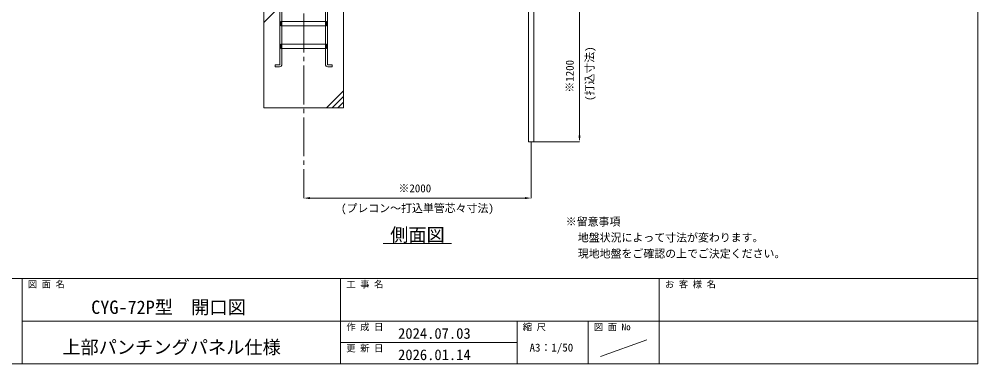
# Model space of a CAD drawing. Units: millimetres, scale not verified. Extents: x -6980 to 13145, y -14438 to 14438.
# Drawn here: x 4719 to 13145, y -14438 to -11409 of the extents above; entities that cross this region are included whole.
import ezdxf
from ezdxf.enums import TextEntityAlignment as Align

# ---------------------------------------------------------------- set-up
doc = ezdxf.new("R2010")
doc.units = ezdxf.units.MM
doc.header["$LTSCALE"] = 38
doc.linetypes.add('CHAIN2', pattern=[12, 9, -1, 1, -1])
doc.linetypes.add('DASHED1', pattern=[1.8, 1.2, -0.6])
for name, color, linetype, lineweight in [('0-9_基礎工事用PCA小', 7, 'Continuous', 18), ('0-A_図面枠', 7, 'Continuous', 18), ('0-B_寸法', 3, 'Continuous', 18), ('0-D_単管', 7, 'Continuous', 18), ('1-2_通芯', 1, 'CHAIN2', 18), ('1-7_文字', 7, 'Continuous', 18)]:
    doc.layers.add(name, color=color, linetype=linetype, lineweight=lineweight)
doc.styles.add('ＭＳ ゴシック', font='')
doc.styles.get('ＭＳ ゴシック').set_extended_font_data('MS Gothic')

msp = doc.modelspace()

# ---------------------------------------------------------------- linework, layer by layer
at = {"layer": '0-9_基礎工事用PCA小'}
for p, q in [((6869.8, -11437.5), (7019.8, -11287.5)), ((7029.32, -11467.5), (7029.32, -11629.5)), ((7410.28, -11467.5), (7410.28, -11629.5)), ((7029.32, -11667.5), (7029.32, -11804.5)), ((7410.28, -11667.5), (7410.28, -11804.5)), ((7569.8, -12037.5), (7419.8, -12187.5)), ((7569.8, -12087.5), (7469.8, -12187.5)), ((7569.8, -12137.5), (7519.8, -12187.5))]:
    msp.add_line(p, q, dxfattribs=at)
at = {"layer": '0-9_基礎工事用PCA小', "color": 4, "linetype": 'DASHED1', "lineweight": 9}
for p, q in [((7029.32, -11429.5), (7029.32, -11467.5)), ((7410.28, -11429.5), (7410.28, -11467.5)), ((7029.32, -11629.5), (7029.32, -11667.5)), ((7410.28, -11629.5), (7410.28, -11667.5))]:
    msp.add_line(p, q, dxfattribs=at)
at = {"layer": '0-9_基礎工事用PCA小'}
for points in [[(6869.8, -12187.5), (7569.8, -12187.5), (7569.8, -11287.5), (6869.8, -11287.5)], [(7019.8, -11429.5), (7419.8, -11429.5), (7419.8, -11467.5), (7019.8, -11467.5)], [(7019.8, -11629.5), (7419.8, -11629.5), (7419.8, -11667.5), (7019.8, -11667.5)]]:
    msp.add_lwpolyline(points, close=True, dxfattribs=at)
for points in [[(7010.27, -11804.45), (7010.27, -11227.5), (7029.32, -11227.5), (7029.32, -11429.5)], [(7429.33, -11804.45), (7429.33, -11227.5), (7410.28, -11227.5), (7410.28, -11429.5)], [(7006.33, -11827.5), (6969.33, -11827.5), (6969.33, -11808.45), (7006.27, -11808.45)], [(7433.27, -11827.5), (7470.27, -11827.5), (7470.27, -11808.45), (7433.32, -11808.45)]]:
    msp.add_lwpolyline(points, dxfattribs=at)
for centre, radius, start, end in [((7006.27, -11804.45), 4, 270, 0), ((7006.33, -11804.5), 23, 270, 0), ((7433.27, -11804.5), 23, 180, 270), ((7433.32, -11804.45), 4, 180, 270)]:
    msp.add_arc(centre, radius, start, end, dxfattribs=at)
at = {"layer": '0-A_図面枠'}
for p, q in [((-6980.2, -13687.5), (13144.8, -13687.5)), ((4744.8, -13687.5), (4744.8, -14437.5)), ((7544.8, -13687.5), (7544.8, -14437.5)), ((10344.8, -13687.5), (10344.8, -14437.5)), ((4744.8, -14062.5), (13144.8, -14062.5)), ((9094.8, -14062.5), (9094.8, -14437.5)), ((9719.8, -14062.5), (9719.8, -14437.5)), ((9827.78, -14374.38), (10236.82, -14225.62)), ((9094.8, -14250), (7544.8, -14250))]:
    msp.add_line(p, q, dxfattribs=at)
msp.add_lwpolyline([(-6980.2, -562.5), (13144.8, -562.5), (13144.8, -14437.5), (-6980.2, -14437.5)], close=True, dxfattribs=at)
at = {"layer": '0-B_寸法'}
for p, q in [((9644.1, -11342.5), (9644.1, -12432.5)), ((9219.8, -12488.5), (9219.8, -12981.95)), ((9220.8, -12487.5), (9645.1, -12487.5)), ((7219.8, -12781.95), (7219.8, -12981.95)), ((9164.8, -12980.95), (7274.8, -12980.95))]:
    msp.add_line(p, q, dxfattribs=at)
at = {"layer": '0-B_寸法', "color": 91}
for points in [[(9634.93, -12432.5), (9644.1, -12487.5), (9653.28, -12432.5)], [(7274.8, -12971.8), (7219.8, -12980.95), (7274.8, -12990.12)], [(9164.8, -12971.8), (9219.8, -12980.95), (9164.8, -12990.12)]]:
    msp.add_solid(points, dxfattribs=at)
at = {"layer": '0-D_単管'}
msp.add_lwpolyline([(9195.5, -11209.6), (9195.5, -12487.5), (9244.1, -12487.5), (9244.1, -11277.75)], dxfattribs=at)
at = {"layer": '1-2_通芯'}
msp.add_line((7219.8, -5887.5), (7219.8, -12780.95), dxfattribs=at)
at = {"layer": '1-7_文字'}
msp.add_line((7919.8, -13380.95), (8519.8, -13380.95), dxfattribs=at)

# ---------------------------------------------------------------- texts
at = {"layer": '0-A_図面枠', "style": 'ＭＳ ゴシック'}
for s, height, p in [('図 面 名', 58.65, (4794.8, -13785.5)), ('工 事 名', 58.65, (7594.8, -13785.5)), ('お 客 様 名', 58.65, (10394.8, -13785.5)), ('CYG-72P型\u3000開口図', 117.3, (5352.55, -14034)), ('作 成 日\u3000', 58.65, (7594.8, -14160.5)), ('2024.07.03', 93.84, (8049.52, -14245.4)), ('縮 尺', 58.65, (9144.8, -14160.5)), ('図 面 No', 58.65, (9769.8, -14160.5)), ('上部パンチングパネル仕様', 117.3, (5098.62, -14384.9)), ('更 新 日\u3000', 58.65, (7594.8, -14348)), ('2026.01.14', 93.84, (8049.52, -14432.9)), ('A3：1/50', 70.38, (9205.23, -14351.1))]:
    msp.add_text(s, height=height, dxfattribs=at).set_placement(p, align=Align.BOTTOM_LEFT)
at = {"layer": '0-B_寸法', "style": 'ＭＳ ゴシック'}
for s, p in [('(打込寸法)', (9789.7, -12127.5)), ('※1200', (9614.55, -12054.33))]:
    msp.add_text(s, height=70.38, rotation=90, dxfattribs=at).set_placement(p, align=Align.BOTTOM_LEFT)
for s, p in [('※2000', (8052.98, -12951.4)), ('(プレコン～打込単管芯々寸法)', (7547.8, -13126.55))]:
    msp.add_text(s, height=70.38, dxfattribs=at).set_placement(p, align=Align.BOTTOM_LEFT)
at = {"layer": '1-7_文字', "style": 'ＭＳ ゴシック'}
for s, height, p in [('※留意事項', 70.38, (9522.95, -13244.23)), ('側面図', 117.3, (7979.8, -13396.95)), ('\u3000地盤状況によって寸法が変わります。', 70.38, (9533.17, -13384.58)), ('\u3000現地地盤をご確認の上でご決定ください。', 70.38, (9533.17, -13525.33))]:
    msp.add_text(s, height=height, dxfattribs=at).set_placement(p, align=Align.BOTTOM_LEFT)

doc.saveas('drawing.dxf')
